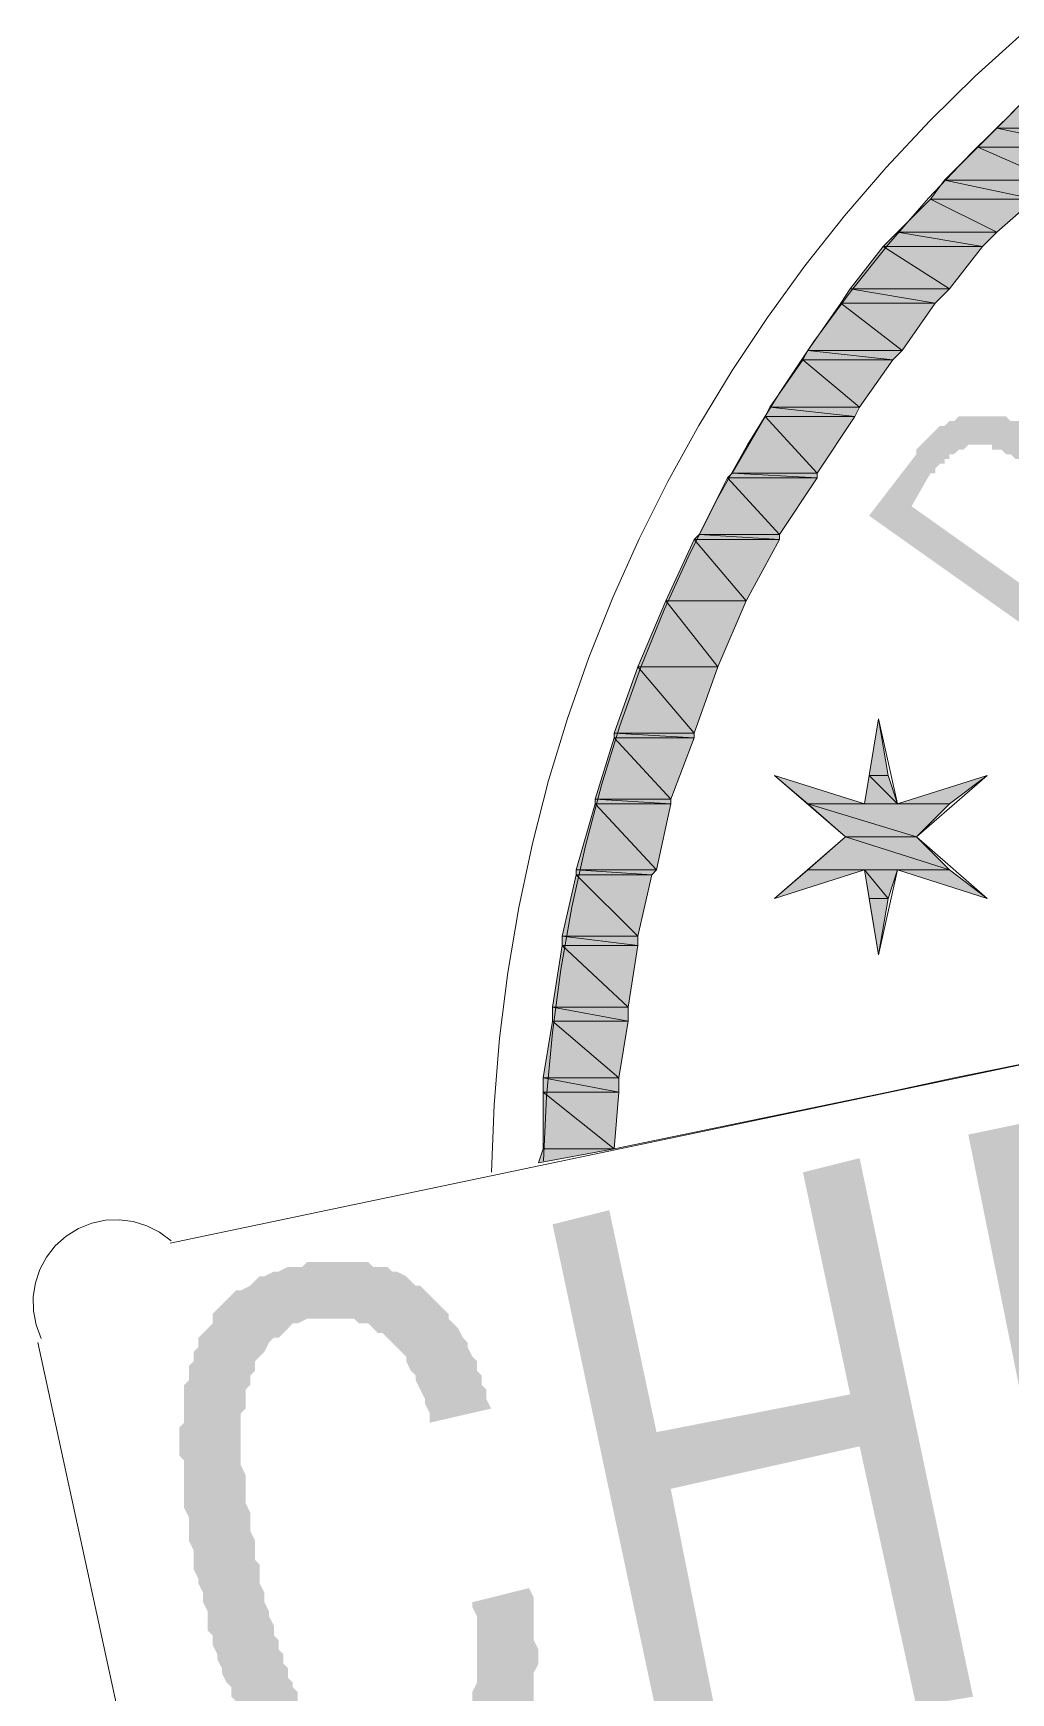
# Model space of a CAD drawing. Header units: millimetres. Extents: x 29 to 95071, y 20 to 67221.
# Drawn here: x 87963 to 88989, y 12623 to 14365 of the extents above; entities that cross this region are included whole.
import ezdxf

# ---------------------------------------------------------------- set-up
doc = ezdxf.new("R2010")
doc.units = ezdxf.units.MM

msp = doc.modelspace()

# ---------------------------------------------------------------- hatches: boundary and pattern name
h = msp.add_hatch(color=7)
h.paths.add_polyline_path([(89123, 14294.6), (89004, 14294.6), (89093.2, 14264.9)])
h.paths.add_polyline_path([(89004, 14294.6), (89093.2, 14264.9), (88974.3, 14264.9)])
h = msp.add_hatch(color=7)
h.paths.add_polyline_path([(89093.2, 14264.9), (88974.3, 14264.9), (89068.4, 14245)])
h.paths.add_polyline_path([(88974.3, 14264.9), (89068.4, 14245), (88954.4, 14245)])
h = msp.add_hatch(color=7)
h.paths.add_polyline_path([(89068.4, 14245), (88954.4, 14245), (89033.7, 14210.3)])
h.paths.add_polyline_path([(88954.4, 14245), (89033.7, 14210.3), (88919.7, 14210.3)])
h = msp.add_hatch(color=7)
h.paths.add_polyline_path([(89033.7, 14210.3), (88919.7, 14210.3), (89013.9, 14190.5)])
h.paths.add_polyline_path([(88919.7, 14210.3), (89013.9, 14190.5), (88904.9, 14190.5)])
h = msp.add_hatch(color=7)
h.paths.add_polyline_path([(89013.9, 14190.5), (88904.9, 14190.5), (88974.3, 14155.8)])
h.paths.add_polyline_path([(88904.9, 14190.5), (88974.3, 14155.8), (88870.2, 14155.8)])
h = msp.add_hatch(color=7)
h.paths.add_polyline_path([(88959.4, 14140.9), (88855.3, 14140.9), (88924.7, 14096.3)])
h.paths.add_polyline_path([(88855.3, 14140.9), (88924.7, 14096.3), (88820.6, 14096.3)])
h = msp.add_hatch(color=7)
h.paths.add_polyline_path([(88974.3, 14155.8), (88870.2, 14155.8), (88959.4, 14140.9)])
h.paths.add_polyline_path([(88870.2, 14155.8), (88959.4, 14140.9), (88855.3, 14140.9)])
h = msp.add_hatch(color=7)
h.paths.add_polyline_path([(88924.7, 14096.3), (88820.6, 14096.3), (88909.8, 14081.5)])
h.paths.add_polyline_path([(88820.6, 14096.3), (88909.8, 14081.5), (88810.7, 14081.5)])
h = msp.add_hatch(color=7)
h.paths.add_polyline_path([(88909.8, 14081.5), (88810.7, 14081.5), (88875.1, 14031.9)])
h.paths.add_polyline_path([(88810.7, 14081.5), (88875.1, 14031.9), (88776, 14031.9)])
h = msp.add_hatch(color=7)
h.paths.add_polyline_path([(88865.2, 14022), (88771, 14022), (88830.5, 13972.4)])
h.paths.add_polyline_path([(88771, 14022), (88830.5, 13972.4), (88736.3, 13972.4)])
h = msp.add_hatch(color=7)
h.paths.add_polyline_path([(88875.1, 14031.9), (88776, 14031.9), (88865.2, 14022)])
h.paths.add_polyline_path([(88776, 14031.9), (88865.2, 14022), (88771, 14022)])
h = msp.add_hatch(color=7)
h.paths.add_polyline_path([(88830.5, 13972.4), (88736.3, 13972.4), (88825.6, 13962.5)])
h.paths.add_polyline_path([(88736.3, 13972.4), (88825.6, 13962.5), (88731.4, 13962.5)])
h = msp.add_hatch(color=7)
h.paths.add_polyline_path([(88825.6, 13962.5), (88731.4, 13962.5), (88785.9, 13903)])
h.paths.add_polyline_path([(88731.4, 13962.5), (88785.9, 13903), (88696.7, 13903)])
h = msp.add_hatch(color=7)
h.paths.add_polyline_path([(89073.4, 13734.5), (89098.2, 13769.2), (89103.1, 13774.2), (89103.1, 13779.1), (89108.1, 13784.1), (89108.1, 13789), (89113, 13789), (89113, 13794), (89113, 13798.9), (89113, 13803.9), (89113, 13808.9), (89113, 13813.8), (89113, 13818.8), (89108.1, 13818.8), (89108.1, 13823.7), (89108.1, 13828.7), (89103.1, 13828.7), (89103.1, 13833.6), (89103.1, 13838.6), (89098.2, 13838.6), (89098.2, 13843.6), (89093.2, 13843.6), (89093.2, 13848.5), (89088.3, 13848.5), (89088.3, 13853.5), (89083.3, 13853.5), (89083.3, 13858.4), (89078.3, 13863.4), (89073.4, 13868.3), (89068.4, 13868.3), (89063.5, 13873.3), (89063.5, 13878.2), (89058.5, 13878.2), (89053.6, 13883.2), (89048.6, 13883.2), (89048.6, 13888.2), (89043.6, 13888.2), (89038.7, 13893.1), (89033.7, 13898.1), (89028.8, 13898.1), (89023.8, 13903), (89018.9, 13903), (89013.9, 13908), (89009, 13912.9), (89004, 13912.9), (88999, 13917.9), (88994.1, 13917.9), (88989.1, 13922.9), (88984.2, 13922.9), (88979.2, 13927.8), (88974.3, 13927.8), (88969.3, 13927.8), (88969.3, 13932.8), (88964.3, 13932.8), (88959.4, 13932.8), (88954.4, 13932.8), (88949.5, 13932.8), (88944.5, 13932.8), (88939.6, 13927.8), (88934.6, 13927.8), (88929.6, 13922.9), (88924.7, 13922.9), (88924.7, 13917.9), (88919.7, 13917.9), (88919.7, 13912.9), (88914.8, 13912.9), (88909.8, 13908), (88909.8, 13903), (88904.9, 13903), (88885, 13868.3)])
h.paths.add_polyline_path([(89078.3, 13689.9), (88840.4, 13858.4), (88890, 13922.9), (88890, 13927.8), (88895, 13932.8), (88899.9, 13937.7), (88904.9, 13942.7), (88909.8, 13947.6), (88914.8, 13952.6), (88919.7, 13952.6), (88924.7, 13957.6), (88929.6, 13957.6), (88934.6, 13962.5), (88939.6, 13962.5), (88944.5, 13962.5), (88949.5, 13962.5), (88954.4, 13962.5), (88959.4, 13962.5), (88964.3, 13962.5), (88969.3, 13962.5), (88974.3, 13962.5), (88979.2, 13962.5), (88984.2, 13962.5), (88989.1, 13957.6), (88994.1, 13957.6), (88999, 13957.6), (89004, 13952.6), (89009, 13952.6), (89013.9, 13947.6), (89018.9, 13947.6), (89023.8, 13942.7), (89028.8, 13942.7), (89028.8, 13937.7), (89033.7, 13937.7), (89038.7, 13932.8), (89043.6, 13932.8), (89043.6, 13927.8), (89048.6, 13927.8), (89053.6, 13922.9), (89058.5, 13922.9), (89063.5, 13917.9), (89068.4, 13912.9), (89073.4, 13912.9), (89073.4, 13908), (89078.3, 13908), (89083.3, 13903), (89088.3, 13898.1), (89093.2, 13893.1), (89098.2, 13893.1), (89098.2, 13888.2), (89103.1, 13888.2), (89103.1, 13883.2), (89108.1, 13883.2), (89108.1, 13878.2), (89113, 13873.3), (89118, 13868.3), (89118, 13863.4), (89123, 13863.4), (89123, 13858.4), (89127.9, 13853.5), (89132.9, 13848.5), (89132.9, 13843.6), (89137.8, 13838.6), (89137.8, 13833.6), (89137.8, 13828.7), (89142.8, 13823.7), (89142.8, 13818.8), (89142.8, 13813.8), (89142.8, 13808.9), (89142.8, 13803.9), (89142.8, 13798.9), (89142.8, 13794), (89142.8, 13789), (89137.8, 13789), (89137.8, 13784.1), (89137.8, 13779.1), (89132.9, 13774.2), (89132.9, 13769.2), (89127.9, 13764.2), (89127.9, 13759.3), (89123, 13759.3), (89123, 13754.3), (89118, 13749.4)])
h = msp.add_hatch(color=7)
h.paths.add_polyline_path([(88785.9, 13898.1), (88691.7, 13898.1), (88746.3, 13838.6)])
h.paths.add_polyline_path([(88691.7, 13898.1), (88746.3, 13838.6), (88662, 13838.6)])
h = msp.add_hatch(color=7)
h.paths.add_polyline_path([(88785.9, 13903), (88696.7, 13903), (88785.9, 13898.1)])
h.paths.add_polyline_path([(88696.7, 13903), (88785.9, 13898.1), (88691.7, 13898.1)])
h = msp.add_hatch(color=7)
h.paths.add_polyline_path([(88746.3, 13833.6), (88657, 13833.6), (88711.6, 13769.2)])
h.paths.add_polyline_path([(88657, 13833.6), (88711.6, 13769.2), (88627.3, 13769.2)])
h = msp.add_hatch(color=7)
h.paths.add_polyline_path([(88746.3, 13838.6), (88662, 13838.6), (88746.3, 13833.6)])
h.paths.add_polyline_path([(88662, 13838.6), (88746.3, 13833.6), (88657, 13833.6)])
h = msp.add_hatch(color=7)
h.paths.add_polyline_path([(88711.6, 13769.2), (88627.3, 13769.2), (88681.8, 13699.8)])
h.paths.add_polyline_path([(88627.3, 13769.2), (88681.8, 13699.8), (88597.6, 13699.8)])
h = msp.add_hatch(color=7)
h.paths.add_polyline_path([(88681.8, 13699.8), (88597.6, 13699.8), (88657, 13630.4)])
h.paths.add_polyline_path([(88597.6, 13699.8), (88657, 13630.4), (88572.8, 13630.4)])
h = msp.add_hatch(color=7)
h.dxf.hatch_style = 2
h.paths.add_polyline_path([(88850.3, 13645.3), (88860.3, 13585.8), (88840.4, 13585.8)])
h = msp.add_hatch(color=7)
h.paths.add_polyline_path([(88657, 13625.5), (88572.8, 13625.5), (88632.3, 13561)])
h.paths.add_polyline_path([(88572.8, 13625.5), (88632.3, 13561), (88553, 13561)])
h = msp.add_hatch(color=7)
h.paths.add_polyline_path([(88657, 13630.4), (88572.8, 13630.4), (88657, 13625.5)])
h.paths.add_polyline_path([(88572.8, 13630.4), (88657, 13625.5), (88572.8, 13625.5)])
h = msp.add_hatch(color=7)
h.dxf.hatch_style = 2
h.paths.add_polyline_path([(88741.3, 13585.8), (88835.5, 13556.1), (88776, 13556.1)])
h = msp.add_hatch(color=7)
h.paths.add_polyline_path([(88860.3, 13585.8), (88840.4, 13585.8), (88870.2, 13556.1)])
h.paths.add_polyline_path([(88840.4, 13585.8), (88870.2, 13556.1), (88835.5, 13556.1)])
h = msp.add_hatch(color=7)
h.dxf.hatch_style = 2
h.paths.add_polyline_path([(88964.3, 13585.8), (88924.7, 13556.1), (88870.2, 13556.1)])
h = msp.add_hatch(color=7)
h.paths.add_polyline_path([(88632.3, 13556.1), (88553, 13556.1), (88617.4, 13486.7)])
h.paths.add_polyline_path([(88553, 13556.1), (88617.4, 13486.7), (88533.1, 13486.7)])
h = msp.add_hatch(color=7)
h.paths.add_polyline_path([(88632.3, 13561), (88553, 13561), (88632.3, 13556.1)])
h.paths.add_polyline_path([(88553, 13561), (88632.3, 13556.1), (88553, 13556.1)])
h = msp.add_hatch(color=7)
h.paths.add_polyline_path([(88924.7, 13556.1), (88776, 13556.1), (88890, 13521.4)])
h.paths.add_polyline_path([(88776, 13556.1), (88890, 13521.4), (88815.6, 13521.4)])
h = msp.add_hatch(color=7)
h.paths.add_polyline_path([(88890, 13521.4), (88815.6, 13521.4), (88924.7, 13486.7)])
h.paths.add_polyline_path([(88815.6, 13521.4), (88924.7, 13486.7), (88776, 13486.7)])
h = msp.add_hatch(color=7)
h.paths.add_polyline_path([(88612.4, 13481.7), (88533.1, 13481.7), (88597.6, 13417.3)])
h.paths.add_polyline_path([(88533.1, 13481.7), (88597.6, 13417.3), (88518.3, 13417.3)])
h = msp.add_hatch(color=7)
h.paths.add_polyline_path([(88617.4, 13486.7), (88533.1, 13486.7), (88612.4, 13481.7)])
h.paths.add_polyline_path([(88533.1, 13486.7), (88612.4, 13481.7), (88533.1, 13481.7)])
h = msp.add_hatch(color=7)
h.dxf.hatch_style = 2
h.paths.add_polyline_path([(88776, 13486.7), (88835.5, 13486.7), (88741.3, 13456.9)])
h = msp.add_hatch(color=7)
h.paths.add_polyline_path([(88835.5, 13486.7), (88840.4, 13456.9), (88860.3, 13456.9)])
h.paths.add_polyline_path([(88840.4, 13456.9), (88860.3, 13456.9), (88850.3, 13397.5)])
h = msp.add_hatch(color=7)
h.dxf.hatch_style = 2
h.paths.add_polyline_path([(88835.5, 13486.7), (88870.2, 13486.7), (88860.3, 13456.9)])
h = msp.add_hatch(color=7)
h.dxf.hatch_style = 2
h.paths.add_polyline_path([(88870.2, 13486.7), (88924.7, 13486.7), (88964.3, 13456.9)])
h = msp.add_hatch(color=7)
h.paths.add_polyline_path([(88597.6, 13417.3), (88518.3, 13417.3), (88597.6, 13407.4)])
h.paths.add_polyline_path([(88518.3, 13417.3), (88597.6, 13407.4), (88518.3, 13407.4)])
h = msp.add_hatch(color=7)
h.paths.add_polyline_path([(88597.6, 13407.4), (88518.3, 13407.4), (88587.6, 13342.9)])
h.paths.add_polyline_path([(88518.3, 13407.4), (88587.6, 13342.9), (88508.3, 13342.9)])
h = msp.add_hatch(color=7)
h.paths.add_polyline_path([(88587.6, 13342.9), (88508.3, 13342.9), (88587.6, 13328.1)])
h.paths.add_polyline_path([(88508.3, 13342.9), (88587.6, 13328.1), (88508.3, 13328.1)])
h = msp.add_hatch(color=7)
h.paths.add_polyline_path([(88587.6, 13328.1), (88508.3, 13328.1), (88577.7, 13268.6)])
h.paths.add_polyline_path([(88508.3, 13328.1), (88577.7, 13268.6), (88498.4, 13268.6)])
h = msp.add_hatch(color=7)
h.paths.add_polyline_path([(88577.7, 13268.6), (88498.4, 13268.6), (88577.7, 13253.7)])
h.paths.add_polyline_path([(88498.4, 13268.6), (88577.7, 13253.7), (88498.4, 13253.7)])
h = msp.add_hatch(color=7)
h.paths.add_polyline_path([(88498.4, 13253.7), (88498.4, 13194.2), (88572.8, 13194.2)])
h.paths.add_polyline_path([(88498.4, 13194.2), (88572.8, 13194.2), (88493.5, 13179.4)])
h = msp.add_hatch(color=7)
h.dxf.hatch_style = 2
h.paths.add_polyline_path([(88498.4, 13253.7), (88577.7, 13253.7), (88572.8, 13194.2)])
h = msp.add_hatch(color=7)
h.dxf.hatch_style = 2
h.paths.add_polyline_path([(89058.5, 12644.1), (88944.5, 13209.1), (89207.2, 13263.6), (89222.1, 13204.2), (89018.9, 13164.5), (89058.5, 12981.1), (89237, 13015.8), (89251.8, 12961.3), (89068.4, 12921.6), (89113, 12713.5), (89316.3, 12758.1), (89326.2, 12698.6)])
h = msp.add_hatch(color=7)
h.dxf.hatch_style = 2
h.paths.add_polyline_path([(88627.3, 12554.9), (88508.3, 13114.9), (88567.8, 13129.8), (88617.4, 12896.9), (88820.6, 12936.5), (88771, 13169.5), (88830.5, 13184.3), (88949.5, 12619.3), (88890, 12609.4), (88830.5, 12882), (88632.3, 12837.4), (88686.8, 12564.8)])
h = msp.add_hatch(color=7)
h.dxf.hatch_style = 2
h.paths.add_polyline_path([(88483.6, 12733.3), (88488.5, 12723.4), (88488.5, 12713.5), (88488.5, 12703.5), (88488.5, 12693.6), (88488.5, 12683.7), (88488.5, 12678.8), (88493.5, 12668.9), (88493.5, 12658.9), (88493.5, 12654), (88488.5, 12644.1), (88488.5, 12639.1), (88488.5, 12629.2), (88488.5, 12624.2), (88488.5, 12614.3), (88488.5, 12609.4), (88483.6, 12604.4), (88483.6, 12594.5), (88483.6, 12589.5), (88478.6, 12584.6), (88478.6, 12579.6), (88473.6, 12574.7), (88473.6, 12564.8), (88468.7, 12564.8), (88468.7, 12554.9), (88463.7, 12549.9), (88458.8, 12544.9), (88453.8, 12540), (88448.9, 12530.1), (88448.9, 12525.1), (88438.9, 12520.2), (88434, 12520.2), (88429, 12515.2), (88424.1, 12510.2), (88419.1, 12505.3), (88414.2, 12500.3), (88404.3, 12500.3), (88399.3, 12495.4), (88389.4, 12495.4), (88384.4, 12490.4), (88374.5, 12490.4), (88369.6, 12485.5), (88364.6, 12485.5), (88359.6, 12485.5), (88349.7, 12485.5), (88344.8, 12480.5), (88334.9, 12480.5), (88329.9, 12480.5), (88320, 12480.5), (88315, 12485.5), (88305.1, 12485.5), (88300.2, 12485.5), (88295.2, 12485.5), (88285.3, 12490.4), (88280.3, 12490.4), (88275.4, 12495.4), (88265.5, 12495.4), (88260.5, 12500.3), (88255.6, 12505.3), (88250.6, 12505.3), (88245.6, 12510.2), (88235.7, 12515.2), (88230.8, 12520.2), (88225.8, 12525.1), (88220.9, 12530.1), (88220.9, 12535), (88215.9, 12540), (88210.9, 12544.9), (88210.9, 12549.9), (88206, 12554.9), (88201, 12559.8), (88201, 12564.8), (88196.1, 12569.7), (88191.1, 12574.7), (88191.1, 12579.6), (88186.2, 12589.5), (88181.2, 12594.5), (88181.2, 12599.5), (88176.3, 12604.4), (88176.3, 12614.3), (88171.3, 12619.3), (88171.3, 12629.2), (88166.3, 12634.2), (88161.4, 12644.1), (88161.4, 12649), (88156.4, 12658.9), (88156.4, 12663.9), (88151.5, 12673.8), (88151.5, 12683.7), (88146.5, 12688.7), (88146.5, 12698.6), (88146.5, 12708.5), (88141.6, 12718.4), (88141.6, 12728.3), (88136.6, 12738.2), (88136.6, 12743.2), (88131.6, 12753.1), (88131.6, 12763), (88131.6, 12772.9), (88126.7, 12782.9), (88126.7, 12792.8), (88126.7, 12797.7), (88126.7, 12807.6), (88121.7, 12817.5), (88121.7, 12827.5), (88121.7, 12832.4), (88121.7, 12842.3), (88121.7, 12852.2), (88121.7, 12857.2), (88121.7, 12867.1), (88116.8, 12872.1), (88116.8, 12882), (88116.8, 12886.9), (88116.8, 12896.9), (88116.8, 12901.8), (88121.7, 12906.8), (88121.7, 12916.7), (88121.7, 12921.6), (88121.7, 12926.6), (88121.7, 12936.5), (88121.7, 12941.5), (88121.7, 12946.4), (88126.7, 12951.4), (88126.7, 12956.3), (88126.7, 12966.2), (88131.6, 12971.2), (88131.6, 12976.2), (88131.6, 12981.1), (88136.6, 12986.1), (88136.6, 12996), (88141.6, 13000.9), (88146.5, 13005.9), (88151.5, 13010.9), (88151.5, 13020.8), (88156.4, 13025.7), (88161.4, 13030.7), (88166.3, 13035.6), (88171.3, 13040.6), (88176.3, 13045.5), (88181.2, 13045.5), (88191.1, 13050.5), (88196.1, 13055.5), (88201, 13060.4), (88206, 13060.4), (88215.9, 13065.4), (88220.9, 13065.4), (88230.8, 13070.3), (88235.7, 13070.3), (88245.6, 13070.3), (88250.6, 13075.3), (88260.5, 13075.3), (88270.4, 13075.3), (88275.4, 13075.3), (88285.3, 13075.3), (88290.3, 13075.3), (88300.2, 13075.3), (88305.1, 13075.3), (88315, 13075.3), (88320, 13070.3), (88324.9, 13070.3), (88334.9, 13070.3), (88339.8, 13065.4), (88344.8, 13065.4), (88354.7, 13060.4), (88359.6, 13055.5), (88364.6, 13050.5), (88369.6, 13050.5), (88374.5, 13045.5), (88379.5, 13040.6), (88384.4, 13035.6), (88389.4, 13030.7), (88394.3, 13025.7), (88399.3, 13020.8), (88399.3, 13015.8), (88404.3, 13010.9), (88409.2, 13005.9), (88414.2, 12996), (88419.1, 12991), (88419.1, 12986.1), (88424.1, 12976.2), (88429, 12971.2), (88429, 12961.3), (88434, 12956.3), (88434, 12946.4), (88438.9, 12941.5), (88438.9, 12931.5), (88443.9, 12921.6), (88379.5, 12906.8), (88379.5, 12916.7), (88374.5, 12926.6), (88374.5, 12931.5), (88369.6, 12941.5), (88364.6, 12951.4), (88364.6, 12956.3), (88359.6, 12961.3), (88354.7, 12971.2), (88354.7, 12976.2), (88349.7, 12981.1), (88344.8, 12986.1), (88339.8, 12991), (88334.9, 12996), (88329.9, 13000.9), (88324.9, 13000.9), (88320, 13005.9), (88315, 13010.9), (88305.1, 13010.9), (88300.2, 13015.8), (88295.2, 13015.8), (88285.3, 13015.8), (88280.3, 13015.8), (88270.4, 13015.8), (88265.5, 13015.8), (88255.6, 13015.8), (88250.6, 13015.8), (88240.7, 13010.9), (88235.7, 13010.9), (88230.8, 13005.9), (88225.8, 13000.9), (88220.9, 12996), (88215.9, 12996), (88210.9, 12991), (88206, 12981.1), (88201, 12976.2), (88196.1, 12971.2), (88196.1, 12961.3), (88191.1, 12956.3), (88191.1, 12946.4), (88186.2, 12941.5), (88186.2, 12936.5), (88186.2, 12931.5), (88186.2, 12926.6), (88186.2, 12921.6), (88181.2, 12916.7), (88181.2, 12906.8), (88181.2, 12901.8), (88181.2, 12896.9), (88181.2, 12891.9), (88181.2, 12882), (88181.2, 12877), (88181.2, 12867.1), (88181.2, 12862.2), (88186.2, 12852.2), (88186.2, 12847.3), (88186.2, 12837.4), (88186.2, 12827.5), (88186.2, 12822.5), (88191.1, 12812.6), (88191.1, 12802.7), (88191.1, 12792.8), (88196.1, 12782.9), (88196.1, 12772.9), (88196.1, 12763), (88201, 12758.1), (88201, 12748.2), (88201, 12738.2), (88206, 12728.3), (88206, 12718.4), (88210.9, 12708.5), (88210.9, 12703.5), (88215.9, 12693.6), (88215.9, 12683.7), (88220.9, 12678.8), (88220.9, 12668.9), (88225.8, 12663.9), (88225.8, 12654), (88230.8, 12649), (88230.8, 12639.1), (88235.7, 12634.2), (88235.7, 12629.2), (88240.7, 12624.2), (88240.7, 12614.3), (88245.6, 12609.4), (88250.6, 12604.4), (88250.6, 12599.5), (88255.6, 12594.5), (88255.6, 12589.5), (88260.5, 12584.6), (88270.4, 12574.7), (88275.4, 12569.7), (88280.3, 12564.8), (88285.3, 12559.8), (88290.3, 12554.9), (88295.2, 12554.9), (88305.1, 12549.9), (88310.1, 12544.9), (88315, 12544.9), (88320, 12544.9), (88329.9, 12540), (88334.9, 12540), (88344.8, 12540), (88349.7, 12544.9), (88354.7, 12544.9), (88359.6, 12544.9), (88369.6, 12549.9), (88374.5, 12549.9), (88379.5, 12554.9), (88389.4, 12559.8), (88394.3, 12564.8), (88399.3, 12569.7), (88404.3, 12574.7), (88409.2, 12579.6), (88409.2, 12584.6), (88414.2, 12589.5), (88419.1, 12594.5), (88419.1, 12599.5), (88419.1, 12609.4), (88424.1, 12614.3), (88424.1, 12619.3), (88424.1, 12624.2), (88429, 12634.2), (88429, 12639.1), (88429, 12649), (88429, 12654), (88429, 12663.9), (88429, 12668.9), (88429, 12678.8), (88429, 12688.7), (88429, 12693.6), (88429, 12703.5), (88424.1, 12713.5), (88424.1, 12718.4)])

# ---------------------------------------------------------------- linework, layer by layer
at = {"color": 7, "lineweight": 0}
for points in [[(89001.7, 14364.6), (88951.9, 14319.6), (88904.1, 14272.6), (88858.4, 14223.7), (88814.7, 14173), (88773.1, 14120.5), (88733.7, 14066.4), (88696.6, 14010.6), (88661.7, 13953.2), (88629.2, 13894.4), (88599.2, 13834.2), (88571.6, 13772.6), (88546.5, 13709.8), (88524.1, 13645.8), (88504.2, 13580.6), (88487.1, 13514.4), (88472.8, 13447.2), (88461.2, 13379), (88452.6, 13310.1), (88446.9, 13240.3), (88444.1, 13169.8)], [(88993.1, 14283.5), (88947.1, 14238.5), (88902.9, 14191.7), (88860.7, 14143.2), (88820.6, 14092.9), (88782.5, 14041), (88746.6, 13987.6), (88712.9, 13932.7), (88681.4, 13876.3), (88652.2, 13818.6), (88625.3, 13759.6), (88600.9, 13699.4), (88578.9, 13638), (88559.5, 13575.6), (88542.7, 13512.1), (88528.4, 13447.6), (88516.9, 13382.3), (88508.1, 13316.1), (88502.1, 13249.1), (88498.9, 13181.5)], [(88106.9, 13095.1), (91863.9, 13883.2)], [(88870.2, 13556.1), (88850.3, 13645.3), (88835.5, 13556.1)], [(88835.5, 13556.1), (88741.3, 13585.8), (88815.6, 13521.4)], [(88890, 13521.4), (88964.3, 13585.8), (88870.2, 13556.1)], [(88815.6, 13521.4), (88741.3, 13456.9), (88835.5, 13486.7)], [(88870.2, 13486.7), (88964.3, 13456.9), (88890, 13521.4)], [(88835.5, 13486.7), (88850.3, 13397.5), (88870.2, 13486.7)], [(88108, 13097.5), (88095.8, 13106.7), (88082.5, 13113.5), (88068.4, 13117.9), (88053.8, 13119.8), (88039.2, 13119.2), (88024.7, 13116.2), (88010.8, 13110.6), (87997.8, 13102.5), (87986.4, 13092.3), (87977.2, 13080.5), (87970.2, 13067.5), (87965.6, 13053.6), (87963.3, 13039.1), (87963.6, 13024.3), (87966.4, 13009.6), (87971.8, 12995.3)], [(88092, 12421), (87968.1, 12991)]]:
    msp.add_lwpolyline(points, dxfattribs=at)
for points in [[(89004, 14294.6), (89093.2, 14264.9), (88974.3, 14264.9)], [(88974.3, 14264.9), (89068.4, 14245), (88954.4, 14245)], [(89093.2, 14264.9), (88974.3, 14264.9), (89068.4, 14245)], [(88954.4, 14245), (89033.7, 14210.3), (88919.7, 14210.3)], [(89068.4, 14245), (88954.4, 14245), (89033.7, 14210.3)], [(88919.7, 14210.3), (89013.9, 14190.5), (88904.9, 14190.5)], [(89033.7, 14210.3), (88919.7, 14210.3), (89013.9, 14190.5)], [(88904.9, 14190.5), (88974.3, 14155.8), (88870.2, 14155.8)], [(89013.9, 14190.5), (88904.9, 14190.5), (88974.3, 14155.8)], [(88855.3, 14140.9), (88924.7, 14096.3), (88820.6, 14096.3)], [(88870.2, 14155.8), (88959.4, 14140.9), (88855.3, 14140.9)], [(88959.4, 14140.9), (88855.3, 14140.9), (88924.7, 14096.3)], [(88974.3, 14155.8), (88870.2, 14155.8), (88959.4, 14140.9)], [(88820.6, 14096.3), (88909.8, 14081.5), (88810.7, 14081.5)], [(88924.7, 14096.3), (88820.6, 14096.3), (88909.8, 14081.5)], [(88810.7, 14081.5), (88875.1, 14031.9), (88776, 14031.9)], [(88909.8, 14081.5), (88810.7, 14081.5), (88875.1, 14031.9)], [(88771, 14022), (88830.5, 13972.4), (88736.3, 13972.4)], [(88776, 14031.9), (88865.2, 14022), (88771, 14022)], [(88865.2, 14022), (88771, 14022), (88830.5, 13972.4)], [(88875.1, 14031.9), (88776, 14031.9), (88865.2, 14022)], [(88736.3, 13972.4), (88825.6, 13962.5), (88731.4, 13962.5)], [(88830.5, 13972.4), (88736.3, 13972.4), (88825.6, 13962.5)], [(88731.4, 13962.5), (88785.9, 13903), (88696.7, 13903)], [(88825.6, 13962.5), (88731.4, 13962.5), (88785.9, 13903)], [(88691.7, 13898.1), (88746.3, 13838.6), (88662, 13838.6)], [(88696.7, 13903), (88785.9, 13898.1), (88691.7, 13898.1)], [(88785.9, 13898.1), (88691.7, 13898.1), (88746.3, 13838.6)], [(88785.9, 13903), (88696.7, 13903), (88785.9, 13898.1)], [(88657, 13833.6), (88711.6, 13769.2), (88627.3, 13769.2)], [(88662, 13838.6), (88746.3, 13833.6), (88657, 13833.6)], [(88746.3, 13833.6), (88657, 13833.6), (88711.6, 13769.2)], [(88746.3, 13838.6), (88662, 13838.6), (88746.3, 13833.6)], [(88627.3, 13769.2), (88681.8, 13699.8), (88597.6, 13699.8)], [(88627.3, 13769.2), (88711.6, 13769.2)], [(88711.6, 13769.2), (88627.3, 13769.2)], [(88711.6, 13769.2), (88627.3, 13769.2), (88681.8, 13699.8)], [(88597.6, 13699.8), (88657, 13630.4), (88572.8, 13630.4)], [(88597.6, 13699.8), (88681.8, 13699.8)], [(88681.8, 13699.8), (88597.6, 13699.8)], [(88681.8, 13699.8), (88597.6, 13699.8), (88657, 13630.4)], [(88850.3, 13645.3), (88860.3, 13585.8), (88840.4, 13585.8)], [(88572.8, 13625.5), (88632.3, 13561), (88553, 13561)], [(88657, 13630.4), (88572.8, 13630.4), (88657, 13625.5)], [(88572.8, 13630.4), (88657, 13625.5), (88572.8, 13625.5)], [(88657, 13625.5), (88572.8, 13625.5), (88632.3, 13561)], [(88741.3, 13585.8), (88835.5, 13556.1), (88776, 13556.1)], [(88840.4, 13585.8), (88870.2, 13556.1), (88835.5, 13556.1)], [(88860.3, 13585.8), (88840.4, 13585.8), (88870.2, 13556.1)], [(88964.3, 13585.8), (88924.7, 13556.1), (88870.2, 13556.1)], [(88553, 13556.1), (88617.4, 13486.7), (88533.1, 13486.7)], [(88632.3, 13561), (88553, 13561), (88632.3, 13556.1)], [(88553, 13561), (88632.3, 13556.1), (88553, 13556.1)], [(88632.3, 13556.1), (88553, 13556.1), (88617.4, 13486.7)], [(88924.7, 13556.1), (88776, 13556.1), (88890, 13521.4)], [(88776, 13556.1), (88890, 13521.4), (88815.6, 13521.4)], [(88815.6, 13521.4), (88924.7, 13486.7), (88776, 13486.7)], [(88890, 13521.4), (88815.6, 13521.4), (88924.7, 13486.7)], [(88533.1, 13481.7), (88597.6, 13417.3), (88518.3, 13417.3)], [(88617.4, 13486.7), (88533.1, 13486.7), (88612.4, 13481.7)], [(88533.1, 13486.7), (88612.4, 13481.7), (88533.1, 13481.7)], [(88612.4, 13481.7), (88533.1, 13481.7), (88597.6, 13417.3)], [(88776, 13486.7), (88835.5, 13486.7), (88741.3, 13456.9)], [(88835.5, 13486.7), (88840.4, 13456.9), (88860.3, 13456.9)], [(88835.5, 13486.7), (88870.2, 13486.7), (88860.3, 13456.9)], [(88870.2, 13486.7), (88924.7, 13486.7), (88964.3, 13456.9)], [(88840.4, 13456.9), (88860.3, 13456.9), (88850.3, 13397.5)], [(88597.6, 13417.3), (88518.3, 13417.3), (88597.6, 13407.4)], [(88518.3, 13417.3), (88597.6, 13407.4), (88518.3, 13407.4)], [(88518.3, 13407.4), (88587.6, 13342.9), (88508.3, 13342.9)], [(88597.6, 13407.4), (88518.3, 13407.4), (88587.6, 13342.9)], [(88587.6, 13342.9), (88508.3, 13342.9), (88587.6, 13328.1)], [(88508.3, 13342.9), (88587.6, 13328.1), (88508.3, 13328.1)], [(88508.3, 13328.1), (88577.7, 13268.6), (88498.4, 13268.6)], [(88587.6, 13328.1), (88508.3, 13328.1), (88577.7, 13268.6)], [(89222.1, 13328.1), (88929.6, 13268.6)], [(88577.7, 13268.6), (88498.4, 13268.6), (88577.7, 13253.7)], [(88498.4, 13268.6), (88577.7, 13253.7), (88498.4, 13253.7)], [(88929.6, 13268.6), (88860.3, 13253.7)], [(88498.4, 13253.7), (88498.4, 13194.2), (88572.8, 13194.2)], [(88498.4, 13253.7), (88577.7, 13253.7), (88572.8, 13194.2)], [(88860.3, 13253.7), (88572.8, 13194.2)], [(88498.4, 13194.2), (88572.8, 13194.2), (88493.5, 13179.4)]]:
    msp.add_lwpolyline(points, close=True, dxfattribs=at)

doc.saveas('drawing.dxf')
